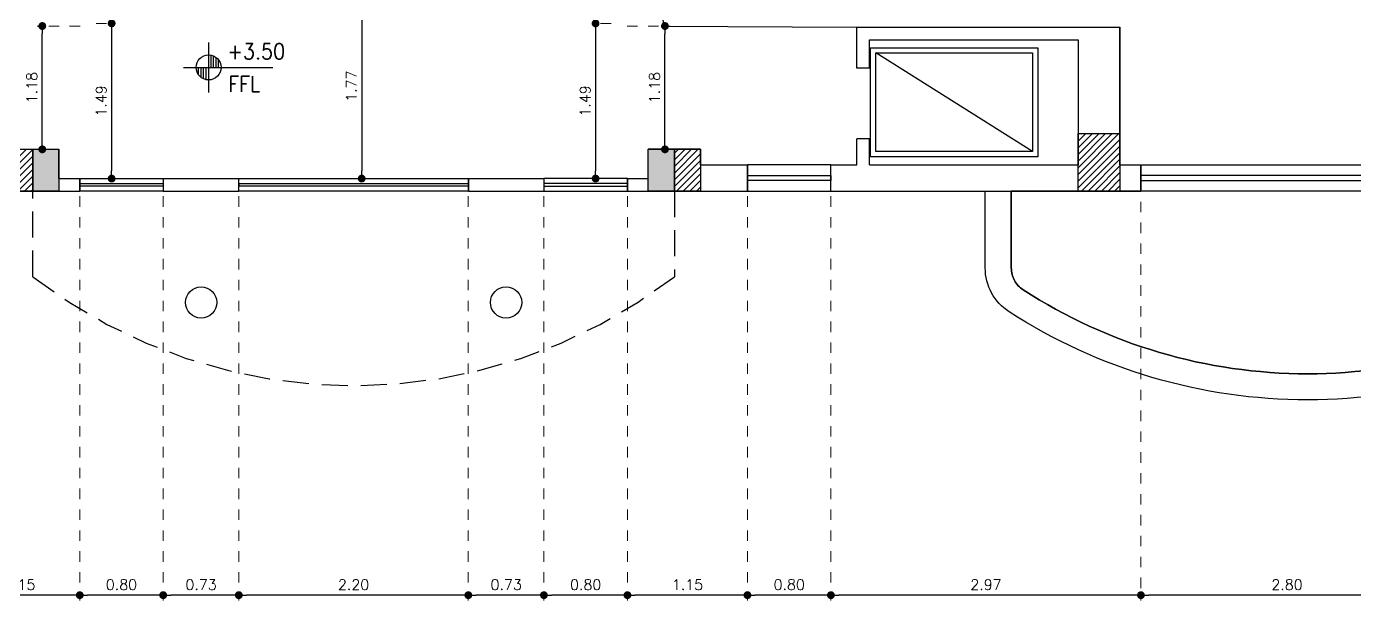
# Model space of a CAD drawing. Header units: metres. Extents: x 2217 to 2595, y -381 to -273.
# Drawn here: x 2313.12 to 2325.85, y -361.65 to -356.16 of the extents above; entities that cross this region are included whole.
import ezdxf

# ---------------------------------------------------------------- set-up
doc = ezdxf.new("R2010")
doc.units = ezdxf.units.M
doc.header["$LTSCALE"] = 0.5
doc.header["$MEASUREMENT"] = 0
doc.header["$PDMODE"] = 3
doc.header["$PDSIZE"] = -1
doc.linetypes.add('DOT2', pattern=[0.125, 0, -0.125])
doc.linetypes.add('HIDDEN', pattern=[0.375, 0.25, -0.125])
for name, color, linetype in [('A-COL', 11, 'Continuous'), ('A-COLH', 1, 'Continuous'), ('A-EDM', 3, 'Continuous'), ('A-HAT', 25, 'Continuous'), ('A-STR', 115, 'Continuous'), ('A-WIN', 132, 'Continuous'), ('ceramic', 6, 'Continuous')]:
    doc.layers.add(name, color=color, linetype=linetype)
doc.layers.add('A-Wall', color=7, linetype='Continuous', lineweight=30)
doc.styles.add('ROMANS', font='romans.shx')
doc.styles.add('S100', font='romans.shx', dxfattribs={"width": 0.9})
doc.dimstyles.new('dim50', dxfattribs={"dimscale": 50, "dimtxt": 0.003, "dimasz": 0.002, "dimexe": 0.001, "dimexo": 0.001, "dimgap": 0.001, "dimtad": 1, "dimzin": 0, "dimdsep": 46, "dimtxsty": 'ROMANS', "dimblk": 'DOT', "dimcen": 0, "dimclrd": 5, "dimclre": 1, "dimclrt": 7, "dimadec": 0, "dimazin": 0, "dimtfac": 1, "dimtix": 1, "dimtmove": 2, "dimatfit": 3, "dimldrblk": 'DTICK', "dimfxl": 1, "dimtolj": 1, "dimtzin": 0, "dimlwe": 20, "dimarcsym": 0})
doc.dimstyles.new('dim50 new', dxfattribs={"dimscale": 50, "dimtxt": 0.002, "dimasz": 0.0015, "dimexe": 0.001, "dimexo": 0.001, "dimgap": 0.001, "dimtad": 1, "dimzin": 0, "dimdsep": 46, "dimtxsty": 'ROMANS', "dimblk": 'DOT', "dimcen": 0, "dimclrd": 5, "dimclre": 1, "dimclrt": 7, "dimadec": 0, "dimazin": 0, "dimtfac": 1, "dimtix": 1, "dimtmove": 2, "dimatfit": 3, "dimldrblk": 'DTICK', "dimfxl": 1, "dimtolj": 1, "dimtzin": 0, "dimlwe": 20, "dimarcsym": 0})
pattern_1 = [(45, (-727.746474, -1998.83578), (-0.0318198052, 0.0318198052), [])]

# ---------------------------------------------------------------- blocks, each defined once
blk = doc.blocks.new('A$C2b1ffe9e')
at = {"layer": 'A-COL', "ltscale": 0.5}
h = blk.add_hatch(color=4, dxfattribs=at)
h.paths.add_polyline_path([(12.25, 0.4), (12, 0.4), (12, 0.3), (12.25, 0.3)])
h.paths.add_polyline_path([(12.25, 0.3), (12, 0.3), (12, 0), (12.25, 0)])
h = blk.add_hatch(color=4, dxfattribs=at)
h.paths.add_polyline_path([(18.15, 0.4), (17.9, 0.4), (17.9, 0.3), (18.15, 0.3)])
h.paths.add_polyline_path([(18.15, 0.3), (17.9, 0.3), (17.9, 0), (18.15, 0)])
at = {"layer": 'A-COLH', "ltscale": 0.5}
h = blk.add_hatch(dxfattribs=at)
h.set_pattern_fill('ANSI31', color=256, scale=0.36)
h.set_pattern_definition(pattern_1)
h.paths.add_polyline_path([(22.02, 0.55), (22.42, 0.55), (22.42, 0), (22.02, 0)])
h = blk.add_hatch(dxfattribs=at)
h.set_pattern_fill('ANSI31', color=256, scale=0.36)
h.set_pattern_definition([(45, (-745.896474, -1998.83578), (-0.0318198052, 0.0318198052), [])])
h.paths.add_polyline_path([(11.75, 0.4), (12, 0.4), (12, 0), (11.75, 0)])
h = blk.add_hatch(dxfattribs=at)
h.set_pattern_fill('ANSI31', color=256, scale=0.36)
h.set_pattern_definition(pattern_1)
h.paths.add_polyline_path([(18.15, 0.4), (18.4, 0.4), (18.4, 0), (18.15, 0)])
at = {"layer": 'A-COL', "ltscale": 0.5}
for points in [[(22.02, 0.55), (22.42, 0.55), (22.42, 0), (22.02, 0)], [(11.75, 0.4), (12, 0.4), (12, 0), (11.75, 0)], [(12, 0.4), (12.25, 0.4), (12.25, 0), (12, 0)], [(17.9, 0.4), (18.15, 0.4), (18.15, 0), (17.9, 0)], [(18.15, 0.4), (18.4, 0.4), (18.4, 0), (18.15, 0)]]:
    blk.add_lwpolyline(points, close=True, dxfattribs=at)
blk = doc.blocks.new('LEV')
for p, q in [((0, 400), (0, -400)), ((-400, 0), (1028, 0)), ((-160, -120), (-160, 0)), ((-120, -160), (-120, 0)), ((-80, -183), (-80, 0)), ((-40, -196), (-40, 0)), ((40, 0), (40, 196)), ((80, 0), (80, 183)), ((120, 0), (120, 160)), ((160, 0), (160, 120))]:
    blk.add_line(p, q)
blk.add_circle((0, 0), 200)
at = {"style": 'S100', "width": 0.9, "flags": 12}
for tag, p in [('L', (300, 132)), ('P', (300, -392))]:
    blk.add_attdef(tag, p, '', height=200, dxfattribs=at)
blk = doc.blocks.new('_Dot')
at = {"color": 0, "linetype": 'ByBlock', "lineweight": -2}
blk.add_line((-0.5, 0), (-1, 0), dxfattribs=at)
at = {"color": 0, "linetype": 'ByBlock', "const_width": 0.5}
blk.add_lwpolyline([(-0.25, 0, 1), (0.25, 0, 1)], format="xyb", close=True, dxfattribs=at)
blk = doc.blocks.new('*D123')
at = {"layer": 'A-STR', "color": 1, "linetype": 'DOT2', "lineweight": 20, "ltscale": 0.5, "transparency": 16777216}
for p, q in [((2318.72, -356.126), (2318.522, -356.126)), ((2318.58, -357.612), (2318.522, -357.612))]:
    blk.add_line(p, q, dxfattribs=at)
at = {"layer": 'A-STR', "color": 5, "lineweight": -2, "ltscale": 0.5, "transparency": 16777216}
blk.add_line((2318.572, -356.201), (2318.572, -357.537), dxfattribs=at)
at = {"layer": 'DEFPOINTS', "color": 0, "ltscale": 0.5, "transparency": 16777216}
for p in [(2318.77, -356.126), (2318.572, -357.612), (2318.63, -357.612)]:
    blk.add_point(p, dxfattribs=at)
at = {"layer": 'A-STR', "color": 5, "lineweight": -2, "ltscale": 0.5, "transparency": 16777216, "xscale": 0.075, "yscale": 0.075, "zscale": 0.075}
for p, rotation in [((2318.572, -356.126), 90), ((2318.572, -357.612), 270)]:
    blk.add_blockref('_Dot', p, dxfattribs=dict(at, rotation=rotation))
at = {"layer": 'A-STR', "color": 7, "ltscale": 0.5, "transparency": 16777216, "insert": (2318.472, -356.869), "char_height": 0.1, "attachment_point": 5, "rotation": 90, "style": 'ROMANS'}
blk.add_mtext('\\A1;1.49', dxfattribs=at)
blk = doc.blocks.new('DTICK')
for p, q in [((-1.21, 0), (1.21, 0)), ((0, 1.21), (0, -1.21))]:
    blk.add_line(p, q)
at = {"color": 3}
blk.add_line((-0.63, -0.63), (0.63, 0.63), dxfattribs=at)
blk = doc.blocks.new('*D126')
at = {"layer": 'A-STR', "color": 1, "linetype": 'DOT2', "lineweight": 20, "ltscale": 0.5, "transparency": 16777216}
for p, q in [((2316.302, -355.843), (2316.38, -355.843)), ((2316.302, -357.612), (2316.38, -357.612))]:
    blk.add_line(p, q, dxfattribs=at)
at = {"layer": 'A-STR', "color": 5, "lineweight": -2, "ltscale": 0.5, "transparency": 16777216}
blk.add_line((2316.33, -355.918), (2316.33, -357.537), dxfattribs=at)
at = {"layer": 'DEFPOINTS', "color": 0, "ltscale": 0.5, "transparency": 16777216}
for p in [(2316.252, -355.843), (2316.252, -357.612), (2316.33, -357.612)]:
    blk.add_point(p, dxfattribs=at)
at = {"layer": 'A-STR', "color": 5, "lineweight": -2, "ltscale": 0.5, "transparency": 16777216, "xscale": 0.075, "yscale": 0.075, "zscale": 0.075}
for p, rotation in [((2316.33, -355.843), 90), ((2316.33, -357.612), 270)]:
    blk.add_blockref('_Dot', p, dxfattribs=dict(at, rotation=rotation))
at = {"layer": 'A-STR', "color": 7, "ltscale": 0.5, "transparency": 16777216, "insert": (2316.23, -356.727), "char_height": 0.1, "attachment_point": 5, "rotation": 90, "style": 'ROMANS'}
blk.add_mtext('\\A1;1.77', dxfattribs=at)
blk = doc.blocks.new('*D127')
at = {"layer": 'A-STR', "color": 1, "linetype": 'DOT2', "lineweight": 20, "ltscale": 0.5, "transparency": 16777216}
for p, q in [((2318.875, -356.151), (2319.287, -356.151)), ((2319.127, -357.332), (2319.287, -357.332))]:
    blk.add_line(p, q, dxfattribs=at)
at = {"layer": 'A-STR', "color": 5, "lineweight": -2, "ltscale": 0.5, "transparency": 16777216}
blk.add_line((2319.237, -357.257), (2319.237, -356.226), dxfattribs=at)
at = {"layer": 'DEFPOINTS', "color": 0, "ltscale": 0.5, "transparency": 16777216}
for p in [(2318.825, -356.151), (2319.237, -356.151), (2319.077, -357.332)]:
    blk.add_point(p, dxfattribs=at)
at = {"layer": 'A-STR', "color": 5, "lineweight": -2, "ltscale": 0.5, "transparency": 16777216, "xscale": 0.075, "yscale": 0.075, "zscale": 0.075}
for p, rotation in [((2319.237, -356.151), 90), ((2319.237, -357.332), 270)]:
    blk.add_blockref('_Dot', p, dxfattribs=dict(at, rotation=rotation))
at = {"layer": 'A-STR', "color": 7, "ltscale": 0.5, "transparency": 16777216, "insert": (2319.137, -356.741), "char_height": 0.1, "attachment_point": 5, "rotation": 90, "style": 'ROMANS'}
blk.add_mtext('\\A1;1.18', dxfattribs=at)
blk = doc.blocks.new('*D124')
at = {"layer": 'A-STR', "color": 1, "linetype": 'DOT2', "lineweight": 20, "ltscale": 0.5, "transparency": 16777216}
for p, q in [((2313.785, -356.126), (2313.983, -356.126)), ((2313.925, -357.612), (2313.983, -357.612))]:
    blk.add_line(p, q, dxfattribs=at)
at = {"layer": 'A-STR', "color": 5, "lineweight": -2, "ltscale": 0.5, "transparency": 16777216}
blk.add_line((2313.933, -356.201), (2313.933, -357.537), dxfattribs=at)
at = {"layer": 'DEFPOINTS', "color": 0, "ltscale": 0.5, "transparency": 16777216}
for p in [(2313.735, -356.126), (2313.875, -357.612), (2313.933, -357.612)]:
    blk.add_point(p, dxfattribs=at)
at = {"layer": 'A-STR', "color": 5, "lineweight": -2, "ltscale": 0.5, "transparency": 16777216, "xscale": 0.075, "yscale": 0.075, "zscale": 0.075}
for p, rotation in [((2313.933, -356.126), 90), ((2313.933, -357.612), 270)]:
    blk.add_blockref('_Dot', p, dxfattribs=dict(at, rotation=rotation))
at = {"layer": 'A-STR', "color": 7, "ltscale": 0.5, "transparency": 16777216, "insert": (2313.833, -356.869), "char_height": 0.1, "attachment_point": 5, "rotation": 90, "style": 'ROMANS'}
blk.add_mtext('\\A1;1.49', dxfattribs=at)
blk = doc.blocks.new('*D125')
at = {"layer": 'A-STR', "color": 1, "linetype": 'DOT2', "lineweight": 20, "ltscale": 0.5, "transparency": 16777216}
for p, q in [((2313.63, -356.151), (2313.218, -356.151)), ((2313.377, -357.332), (2313.218, -357.332))]:
    blk.add_line(p, q, dxfattribs=at)
at = {"layer": 'A-STR', "color": 5, "lineweight": -2, "ltscale": 0.5, "transparency": 16777216}
blk.add_line((2313.268, -357.257), (2313.268, -356.226), dxfattribs=at)
at = {"layer": 'DEFPOINTS', "color": 0, "ltscale": 0.5, "transparency": 16777216}
for p in [(2313.268, -356.151), (2313.68, -356.151), (2313.427, -357.332)]:
    blk.add_point(p, dxfattribs=at)
at = {"layer": 'A-STR', "color": 5, "lineweight": -2, "ltscale": 0.5, "transparency": 16777216, "xscale": 0.075, "yscale": 0.075, "zscale": 0.075}
for p, rotation in [((2313.268, -356.151), 90), ((2313.268, -357.332), 270)]:
    blk.add_blockref('_Dot', p, dxfattribs=dict(at, rotation=rotation))
at = {"layer": 'A-STR', "color": 7, "ltscale": 0.5, "transparency": 16777216, "insert": (2313.168, -356.741), "char_height": 0.1, "attachment_point": 5, "rotation": 90, "style": 'ROMANS'}
blk.add_mtext('\\A1;1.18', dxfattribs=at)
blk = doc.blocks.new('*D131')
at = {"layer": 'A-EDM', "color": 1, "linetype": 'DOT2', "lineweight": 20, "ltscale": 0.5, "transparency": 16777216}
for p, q in [((2323.8, -357.634), (2323.8, -361.652)), ((2326.6, -357.782), (2326.6, -361.652))]:
    blk.add_line(p, q, dxfattribs=at)
at = {"layer": 'A-EDM', "color": 5, "lineweight": -2, "ltscale": 0.5, "transparency": 16777216}
blk.add_line((2326.525, -361.602), (2323.875, -361.602), dxfattribs=at)
at = {"layer": 'DEFPOINTS', "color": 0, "ltscale": 0.5, "transparency": 16777216}
for p in [(2323.8, -357.584), (2326.6, -357.732), (2323.8, -361.602)]:
    blk.add_point(p, dxfattribs=at)
at = {"layer": 'A-EDM', "color": 5, "lineweight": -2, "ltscale": 0.5, "transparency": 16777216, "xscale": 0.075, "yscale": 0.075, "zscale": 0.075, "rotation": 180}
blk.add_blockref('_Dot', (2323.8, -361.602), dxfattribs=at)
at = {"layer": 'A-EDM', "color": 5, "lineweight": -2, "ltscale": 0.5, "transparency": 16777216, "xscale": 0.075, "yscale": 0.075, "zscale": 0.075}
blk.add_blockref('_Dot', (2326.6, -361.602), dxfattribs=at)
at = {"layer": 'A-EDM', "color": 7, "ltscale": 0.5, "transparency": 16777216, "insert": (2325.2, -361.502), "char_height": 0.1, "attachment_point": 5, "style": 'ROMANS'}
blk.add_mtext('\\A1;2.80', dxfattribs=at)
blk = doc.blocks.new('*D132')
at = {"layer": 'A-EDM', "color": 1, "linetype": 'DOT2', "lineweight": 20, "ltscale": 0.5, "transparency": 16777216}
for p, q in [((2323.8, -357.634), (2323.8, -361.652)), ((2320.828, -357.782), (2320.828, -361.652))]:
    blk.add_line(p, q, dxfattribs=at)
at = {"layer": 'A-EDM', "color": 5, "lineweight": -2, "ltscale": 0.5, "transparency": 16777216}
blk.add_line((2323.725, -361.602), (2320.903, -361.602), dxfattribs=at)
at = {"layer": 'DEFPOINTS', "color": 0, "ltscale": 0.5, "transparency": 16777216}
for p in [(2323.8, -357.584), (2320.828, -357.732), (2320.828, -361.602)]:
    blk.add_point(p, dxfattribs=at)
at = {"layer": 'A-EDM', "color": 5, "lineweight": -2, "ltscale": 0.5, "transparency": 16777216, "xscale": 0.075, "yscale": 0.075, "zscale": 0.075, "rotation": 180}
blk.add_blockref('_Dot', (2320.828, -361.602), dxfattribs=at)
at = {"layer": 'A-EDM', "color": 5, "lineweight": -2, "ltscale": 0.5, "transparency": 16777216, "xscale": 0.075, "yscale": 0.075, "zscale": 0.075}
blk.add_blockref('_Dot', (2323.8, -361.602), dxfattribs=at)
at = {"layer": 'A-EDM', "color": 7, "ltscale": 0.5, "transparency": 16777216, "insert": (2322.314, -361.502), "char_height": 0.1, "attachment_point": 5, "style": 'ROMANS'}
blk.add_mtext('\\A1;2.97', dxfattribs=at)
blk = doc.blocks.new('*D133')
at = {"layer": 'A-EDM', "color": 1, "linetype": 'DOT2', "lineweight": 20, "ltscale": 0.5, "transparency": 16777216}
for p, q in [((2320.028, -357.782), (2320.028, -361.652)), ((2320.828, -357.782), (2320.828, -361.652))]:
    blk.add_line(p, q, dxfattribs=at)
at = {"layer": 'A-EDM', "color": 5, "lineweight": -2, "ltscale": 0.5, "transparency": 16777216}
blk.add_line((2320.753, -361.602), (2320.103, -361.602), dxfattribs=at)
at = {"layer": 'DEFPOINTS', "color": 0, "ltscale": 0.5, "transparency": 16777216}
for p in [(2320.028, -357.732), (2320.828, -357.732), (2320.028, -361.602)]:
    blk.add_point(p, dxfattribs=at)
at = {"layer": 'A-EDM', "color": 5, "lineweight": -2, "ltscale": 0.5, "transparency": 16777216, "xscale": 0.075, "yscale": 0.075, "zscale": 0.075, "rotation": 180}
blk.add_blockref('_Dot', (2320.028, -361.602), dxfattribs=at)
at = {"layer": 'A-EDM', "color": 5, "lineweight": -2, "ltscale": 0.5, "transparency": 16777216, "xscale": 0.075, "yscale": 0.075, "zscale": 0.075}
blk.add_blockref('_Dot', (2320.828, -361.602), dxfattribs=at)
at = {"layer": 'A-EDM', "color": 7, "ltscale": 0.5, "transparency": 16777216, "insert": (2320.428, -361.502), "char_height": 0.1, "attachment_point": 5, "style": 'ROMANS'}
blk.add_mtext('\\A1;0.80', dxfattribs=at)
blk = doc.blocks.new('*D134')
at = {"layer": 'A-EDM', "color": 1, "linetype": 'DOT2', "lineweight": 20, "ltscale": 0.5, "transparency": 16777216}
for p, q in [((2318.877, -357.782), (2318.877, -361.652)), ((2320.028, -357.782), (2320.028, -361.652))]:
    blk.add_line(p, q, dxfattribs=at)
at = {"layer": 'A-EDM', "color": 5, "lineweight": -2, "ltscale": 0.5, "transparency": 16777216}
blk.add_line((2319.953, -361.602), (2318.952, -361.602), dxfattribs=at)
at = {"layer": 'DEFPOINTS', "color": 0, "ltscale": 0.5, "transparency": 16777216}
for p in [(2318.877, -357.732), (2320.028, -357.732), (2318.877, -361.602)]:
    blk.add_point(p, dxfattribs=at)
at = {"layer": 'A-EDM', "color": 5, "lineweight": -2, "ltscale": 0.5, "transparency": 16777216, "xscale": 0.075, "yscale": 0.075, "zscale": 0.075, "rotation": 180}
blk.add_blockref('_Dot', (2318.877, -361.602), dxfattribs=at)
at = {"layer": 'A-EDM', "color": 5, "lineweight": -2, "ltscale": 0.5, "transparency": 16777216, "xscale": 0.075, "yscale": 0.075, "zscale": 0.075}
blk.add_blockref('_Dot', (2320.028, -361.602), dxfattribs=at)
at = {"layer": 'A-EDM', "color": 7, "ltscale": 0.5, "transparency": 16777216, "insert": (2319.453, -361.502), "char_height": 0.1, "attachment_point": 5, "style": 'ROMANS'}
blk.add_mtext('\\A1;1.15', dxfattribs=at)
blk = doc.blocks.new('*D135')
at = {"layer": 'A-EDM', "color": 1, "linetype": 'DOT2', "lineweight": 20, "ltscale": 0.5, "transparency": 16777216}
for p, q in [((2318.077, -357.782), (2318.077, -361.652)), ((2318.877, -357.782), (2318.877, -361.652))]:
    blk.add_line(p, q, dxfattribs=at)
at = {"layer": 'A-EDM', "color": 5, "lineweight": -2, "ltscale": 0.5, "transparency": 16777216}
blk.add_line((2318.802, -361.602), (2318.152, -361.602), dxfattribs=at)
at = {"layer": 'DEFPOINTS', "color": 0, "ltscale": 0.5, "transparency": 16777216}
for p in [(2318.077, -357.732), (2318.877, -357.732), (2318.077, -361.602)]:
    blk.add_point(p, dxfattribs=at)
at = {"layer": 'A-EDM', "color": 5, "lineweight": -2, "ltscale": 0.5, "transparency": 16777216, "xscale": 0.075, "yscale": 0.075, "zscale": 0.075, "rotation": 180}
blk.add_blockref('_Dot', (2318.077, -361.602), dxfattribs=at)
at = {"layer": 'A-EDM', "color": 5, "lineweight": -2, "ltscale": 0.5, "transparency": 16777216, "xscale": 0.075, "yscale": 0.075, "zscale": 0.075}
blk.add_blockref('_Dot', (2318.877, -361.602), dxfattribs=at)
at = {"layer": 'A-EDM', "color": 7, "ltscale": 0.5, "transparency": 16777216, "insert": (2318.477, -361.502), "char_height": 0.1, "attachment_point": 5, "style": 'ROMANS'}
blk.add_mtext('\\A1;0.80', dxfattribs=at)
blk = doc.blocks.new('*D136')
at = {"layer": 'A-EDM', "color": 1, "linetype": 'DOT2', "lineweight": 20, "ltscale": 0.5, "transparency": 16777216}
for p, q in [((2317.352, -357.782), (2317.352, -361.652)), ((2318.077, -357.782), (2318.077, -361.652))]:
    blk.add_line(p, q, dxfattribs=at)
at = {"layer": 'A-EDM', "color": 5, "lineweight": -2, "ltscale": 0.5, "transparency": 16777216}
blk.add_line((2318.002, -361.602), (2317.427, -361.602), dxfattribs=at)
at = {"layer": 'DEFPOINTS', "color": 0, "ltscale": 0.5, "transparency": 16777216}
for p in [(2317.352, -357.732), (2318.077, -357.732), (2317.352, -361.602)]:
    blk.add_point(p, dxfattribs=at)
at = {"layer": 'A-EDM', "color": 5, "lineweight": -2, "ltscale": 0.5, "transparency": 16777216, "xscale": 0.075, "yscale": 0.075, "zscale": 0.075, "rotation": 180}
blk.add_blockref('_Dot', (2317.352, -361.602), dxfattribs=at)
at = {"layer": 'A-EDM', "color": 5, "lineweight": -2, "ltscale": 0.5, "transparency": 16777216, "xscale": 0.075, "yscale": 0.075, "zscale": 0.075}
blk.add_blockref('_Dot', (2318.077, -361.602), dxfattribs=at)
at = {"layer": 'A-EDM', "color": 7, "ltscale": 0.5, "transparency": 16777216, "insert": (2317.715, -361.502), "char_height": 0.1, "attachment_point": 5, "style": 'ROMANS'}
blk.add_mtext('\\A1;0.73', dxfattribs=at)
blk = doc.blocks.new('*D137')
at = {"layer": 'A-EDM', "color": 1, "linetype": 'DOT2', "lineweight": 20, "ltscale": 0.5, "transparency": 16777216}
for p, q in [((2315.152, -357.782), (2315.152, -361.652)), ((2317.352, -357.782), (2317.352, -361.652))]:
    blk.add_line(p, q, dxfattribs=at)
at = {"layer": 'A-EDM', "color": 5, "lineweight": -2, "ltscale": 0.5, "transparency": 16777216}
blk.add_line((2317.277, -361.602), (2315.227, -361.602), dxfattribs=at)
at = {"layer": 'DEFPOINTS', "color": 0, "ltscale": 0.5, "transparency": 16777216}
for p in [(2315.152, -357.732), (2317.352, -357.732), (2315.152, -361.602)]:
    blk.add_point(p, dxfattribs=at)
at = {"layer": 'A-EDM', "color": 5, "lineweight": -2, "ltscale": 0.5, "transparency": 16777216, "xscale": 0.075, "yscale": 0.075, "zscale": 0.075, "rotation": 180}
blk.add_blockref('_Dot', (2315.152, -361.602), dxfattribs=at)
at = {"layer": 'A-EDM', "color": 5, "lineweight": -2, "ltscale": 0.5, "transparency": 16777216, "xscale": 0.075, "yscale": 0.075, "zscale": 0.075}
blk.add_blockref('_Dot', (2317.352, -361.602), dxfattribs=at)
at = {"layer": 'A-EDM', "color": 7, "ltscale": 0.5, "transparency": 16777216, "insert": (2316.252, -361.502), "char_height": 0.1, "attachment_point": 5, "style": 'ROMANS'}
blk.add_mtext('\\A1;2.20', dxfattribs=at)
blk = doc.blocks.new('*D138')
at = {"layer": 'A-EDM', "color": 1, "linetype": 'DOT2', "lineweight": 20, "ltscale": 0.5, "transparency": 16777216}
for p, q in [((2314.427, -357.782), (2314.427, -361.652)), ((2315.152, -357.782), (2315.152, -361.652))]:
    blk.add_line(p, q, dxfattribs=at)
at = {"layer": 'A-EDM', "color": 5, "lineweight": -2, "ltscale": 0.5, "transparency": 16777216}
blk.add_line((2315.077, -361.602), (2314.502, -361.602), dxfattribs=at)
at = {"layer": 'DEFPOINTS', "color": 0, "ltscale": 0.5, "transparency": 16777216}
for p in [(2314.427, -357.732), (2315.152, -357.732), (2314.427, -361.602)]:
    blk.add_point(p, dxfattribs=at)
at = {"layer": 'A-EDM', "color": 5, "lineweight": -2, "ltscale": 0.5, "transparency": 16777216, "xscale": 0.075, "yscale": 0.075, "zscale": 0.075, "rotation": 180}
blk.add_blockref('_Dot', (2314.427, -361.602), dxfattribs=at)
at = {"layer": 'A-EDM', "color": 5, "lineweight": -2, "ltscale": 0.5, "transparency": 16777216, "xscale": 0.075, "yscale": 0.075, "zscale": 0.075}
blk.add_blockref('_Dot', (2315.152, -361.602), dxfattribs=at)
at = {"layer": 'A-EDM', "color": 7, "ltscale": 0.5, "transparency": 16777216, "insert": (2314.79, -361.502), "char_height": 0.1, "attachment_point": 5, "style": 'ROMANS'}
blk.add_mtext('\\A1;0.73', dxfattribs=at)
blk = doc.blocks.new('*D139')
at = {"layer": 'A-EDM', "color": 1, "linetype": 'DOT2', "lineweight": 20, "ltscale": 0.5, "transparency": 16777216}
for p, q in [((2313.627, -357.782), (2313.627, -361.652)), ((2314.427, -357.782), (2314.427, -361.652))]:
    blk.add_line(p, q, dxfattribs=at)
at = {"layer": 'A-EDM', "color": 5, "lineweight": -2, "ltscale": 0.5, "transparency": 16777216}
blk.add_line((2314.352, -361.602), (2313.702, -361.602), dxfattribs=at)
at = {"layer": 'DEFPOINTS', "color": 0, "ltscale": 0.5, "transparency": 16777216}
for p in [(2313.627, -357.732), (2314.427, -357.732), (2313.627, -361.602)]:
    blk.add_point(p, dxfattribs=at)
at = {"layer": 'A-EDM', "color": 5, "lineweight": -2, "ltscale": 0.5, "transparency": 16777216, "xscale": 0.075, "yscale": 0.075, "zscale": 0.075, "rotation": 180}
blk.add_blockref('_Dot', (2313.627, -361.602), dxfattribs=at)
at = {"layer": 'A-EDM', "color": 5, "lineweight": -2, "ltscale": 0.5, "transparency": 16777216, "xscale": 0.075, "yscale": 0.075, "zscale": 0.075}
blk.add_blockref('_Dot', (2314.427, -361.602), dxfattribs=at)
at = {"layer": 'A-EDM', "color": 7, "ltscale": 0.5, "transparency": 16777216, "insert": (2314.027, -361.502), "char_height": 0.1, "attachment_point": 5, "style": 'ROMANS'}
blk.add_mtext('\\A1;0.80', dxfattribs=at)
blk = doc.blocks.new('*D140')
at = {"layer": 'A-EDM', "color": 1, "linetype": 'DOT2', "lineweight": 20, "ltscale": 0.5, "transparency": 16777216}
for p, q in [((2312.476, -357.782), (2312.476, -361.652)), ((2313.627, -357.782), (2313.627, -361.652))]:
    blk.add_line(p, q, dxfattribs=at)
at = {"layer": 'A-EDM', "color": 5, "lineweight": -2, "ltscale": 0.5, "transparency": 16777216}
blk.add_line((2313.552, -361.602), (2312.551, -361.602), dxfattribs=at)
at = {"layer": 'DEFPOINTS', "color": 0, "ltscale": 0.5, "transparency": 16777216}
for p in [(2312.476, -357.732), (2313.627, -357.732), (2312.476, -361.602)]:
    blk.add_point(p, dxfattribs=at)
at = {"layer": 'A-EDM', "color": 5, "lineweight": -2, "ltscale": 0.5, "transparency": 16777216, "xscale": 0.075, "yscale": 0.075, "zscale": 0.075, "rotation": 180}
blk.add_blockref('_Dot', (2312.476, -361.602), dxfattribs=at)
at = {"layer": 'A-EDM', "color": 5, "lineweight": -2, "ltscale": 0.5, "transparency": 16777216, "xscale": 0.075, "yscale": 0.075, "zscale": 0.075}
blk.add_blockref('_Dot', (2313.627, -361.602), dxfattribs=at)
at = {"layer": 'A-EDM', "color": 7, "ltscale": 0.5, "transparency": 16777216, "insert": (2313.052, -361.502), "char_height": 0.1, "attachment_point": 5, "style": 'ROMANS'}
blk.add_mtext('\\A1;1.15', dxfattribs=at)
blk = doc.blocks.new('*D318')
at = {"layer": 'ceramic', "color": 1, "linetype": 'DOT2', "lineweight": 20, "ltscale": 0.5, "transparency": 16777216}
for p, q in [((2574.955, -348.554), (2574.953, -348.551)), ((2570.931, -352.655), (2570.928, -352.653)), ((2281.34, -354.884), (2281.075, -354.884)), ((2281.34, -356.162), (2281.075, -356.162))]:
    blk.add_line(p, q, dxfattribs=at)
at = {"layer": 'ceramic', "color": 5, "lineweight": -2, "ltscale": 0.5, "transparency": 16777216}
for p, q in [((2571.034, -352.616), (2574.918, -348.658)), ((2281.125, -354.984), (2281.125, -356.062))]:
    blk.add_line(p, q, dxfattribs=at)
at = {"layer": 'DEFPOINTS', "color": 0, "ltscale": 0.5, "transparency": 16777216}
for p in [(2574.988, -348.586), (2574.991, -348.589), (2570.966, -352.69), (2281.39, -354.884), (2281.125, -356.162), (2281.39, -356.162)]:
    blk.add_point(p, dxfattribs=at)
at = {"layer": 'ceramic', "color": 5, "lineweight": -2, "ltscale": 0.5, "transparency": 16777216, "xscale": 0.1, "yscale": 0.1, "zscale": 0.1}
for p, rotation in [((2574.988, -348.586), 45.54088658833057), ((2570.964, -352.688), 225.5408865883306), ((2281.125, -354.884), 90), ((2281.125, -356.162), 270)]:
    blk.add_blockref('_Dot', p, dxfattribs=dict(at, rotation=rotation))
at = {"layer": 'ceramic', "color": 7, "ltscale": 0.5, "transparency": 16777216, "char_height": 0.15, "attachment_point": 5, "style": 'ROMANS'}
for s, insert, rotation in [('\\A1;5.75', (2572.887, -350.55), 45.5409), ('\\A1;1.28', (2281, -355.523), 90)]:
    blk.add_mtext(s, dxfattribs=dict(at, insert=insert, rotation=rotation))

msp = doc.modelspace()

# ---------------------------------------------------------------- linework, layer by layer
at = {"layer": 'A-HAT', "linetype": 'HIDDEN', "ltscale": 2}
msp.add_lwpolyline([(2319.3273, -358.5516, -0.3394349), (2313.1773, -358.5516), (2313.1773, -357.7316)], format="xyb", dxfattribs=at)
msp.add_lwpolyline([(2319.3273, -357.7316), (2319.3273, -358.5516)], dxfattribs=at)
at = {"layer": 'A-STR', "ltscale": 0.5}
msp.add_line((2322.76, -357.3524), (2321.2573, -356.409), dxfattribs=at)
for points in [[(2322.81, -357.4024), (2321.2073, -357.4024), (2321.2073, -356.359), (2322.81, -356.359)], [(2322.76, -357.3524), (2321.2573, -357.3524), (2321.2573, -356.409), (2322.76, -356.409)]]:
    msp.add_lwpolyline(points, close=True, dxfattribs=at)
at = {"layer": 'A-Wall', "ltscale": 0.5}
for p, q in [((2321.0773, -356.1616), (2323.5973, -356.1616)), ((2321.0773, -356.5532), (2321.0773, -356.1616)), ((2321.1973, -356.2816), (2323.1973, -356.2816)), ((2321.1973, -356.5532), (2321.1973, -356.2816)), ((2323.1973, -356.2816), (2323.1973, -357.4816)), ((2323.5973, -357.4816), (2323.5973, -356.1616)), ((2321.0773, -357.4816), (2321.0773, -357.2316)), ((2321.1973, -357.4816), (2321.1973, -357.2316)), ((2312.9273, -357.3316), (2313.4273, -357.3316)), ((2313.4273, -357.6116), (2313.4273, -357.3316)), ((2319.0773, -357.6116), (2319.0773, -357.3316)), ((2319.5773, -357.4816), (2319.5773, -357.3316)), ((2319.5773, -357.4816), (2320.0283, -357.4816)), ((2319.5773, -357.4816), (2320.0283, -357.4816)), ((2320.0283, -357.7316), (2320.0283, -357.4816)), ((2320.8283, -357.4816), (2321.0773, -357.4816)), ((2320.8283, -357.4816), (2321.0773, -357.4816)), ((2320.8283, -357.7316), (2320.8283, -357.4816)), ((2321.1973, -357.4816), (2323.1973, -357.4816)), ((2321.1973, -357.4816), (2321.4311, -357.4816)), ((2323.5973, -357.4816), (2323.7998, -357.4816)), ((2313.4273, -357.6116), (2313.6273, -357.6116)), ((2314.4273, -357.6116), (2315.1523, -357.6116)), ((2315.1523, -357.7316), (2315.1523, -357.6116)), ((2317.3523, -357.6116), (2318.0773, -357.6116)), ((2317.3523, -357.7316), (2317.3523, -357.6116)), ((2318.8773, -357.6116), (2319.0773, -357.6116)), ((2312.4763, -357.7316), (2313.6273, -357.7316)), ((2314.4273, -357.7316), (2315.1523, -357.7316)), ((2317.3523, -357.7316), (2318.0773, -357.7316)), ((2318.8773, -357.7316), (2320.0283, -357.7316)), ((2320.8283, -357.7316), (2323.7998, -357.7316))]:
    msp.add_line(p, q, dxfattribs=at)
at = {"layer": 'A-Wall'}
for p, q in [((2321.1973, -356.5532), (2321.0773, -356.5532)), ((2321.1973, -357.2316), (2321.0773, -357.2316)), ((2319.5773, -357.3316), (2319.0773, -357.3316)), ((2323.7998, -357.4816), (2323.7998, -357.7316)), ((2313.6273, -357.6116), (2313.6273, -357.7316)), ((2314.4273, -357.6116), (2314.4273, -357.7316)), ((2318.0773, -357.6116), (2318.0773, -357.7316)), ((2318.8773, -357.6116), (2318.8773, -357.7316))]:
    msp.add_line(p, q, dxfattribs=at)
at = {"layer": 'A-Wall', "ltscale": 0.5}
msp.add_lwpolyline([(2321.0773, -356.1616), (2323.5973, -356.1616), (2323.5973, -357.4816), (2326.8023, -357.4816), (2326.8023, -356.9316), (2326.9523, -356.9316), (2326.9523, -348.1766), (2319.5773, -348.1766), (2319.5773, -350.9316), (2320.681, -350.9316), (2320.681, -354.9832), (2319.1846, -354.9832), (2319.2183, -356.1514)], close=True, dxfattribs=at)
msp.add_lwpolyline([(2328.2373, -357.7316), (2326.5998, -357.7316), (2323.7998, -357.7316), (2322.5573, -357.7316), (2322.5573, -358.468, 0.1253208), (2322.5878, -358.5875, 0.1253208), (2322.6717, -358.678, 0.1443476), (2325.3973, -359.4816, 0.1443476), (2328.123, -358.678, 0.2546408), (2328.2373, -358.468)], format="xyb", close=True, dxfattribs=at)
for centre in [(2314.7907, -358.7986), (2317.714, -358.7986)]:
    msp.add_circle(centre, 0.15, dxfattribs=at)
at = {"layer": 'A-WIN'}
for points in [[(2320.8283, -357.4816), (2320.0283, -357.4816), (2320.0283, -357.7316), (2320.8283, -357.7316)], [(2323.7998, -357.4816), (2326.5998, -357.4816), (2326.5998, -357.7316), (2323.7998, -357.7316)], [(2315.1523, -357.6116), (2317.3523, -357.6116), (2317.3523, -357.7316), (2315.1523, -357.7316)], [(2317.3523, -357.6617), (2315.1523, -357.6617), (2315.1523, -357.6815), (2317.3523, -357.6815)], [(2320.0283, -357.584), (2320.8283, -357.584), (2320.8283, -357.6292), (2320.0283, -357.6292)], [(2326.5998, -357.584), (2323.7998, -357.584), (2323.7998, -357.6292), (2326.5998, -357.6292)]]:
    msp.add_lwpolyline(points, close=True, dxfattribs=at)
at = {"layer": 'A-WIN', "ltscale": 0.5}
for points in [[(2314.4273, -357.7316), (2313.6273, -357.7316), (2313.6273, -357.6116), (2314.4273, -357.6116)], [(2313.6273, -357.6591), (2314.4273, -357.6591), (2314.4273, -357.6841), (2313.6273, -357.6841)], [(2318.0773, -357.7316), (2318.8773, -357.7316), (2318.8773, -357.6116), (2318.0773, -357.6116)], [(2318.8773, -357.6591), (2318.0773, -357.6591), (2318.0773, -357.6841), (2318.8773, -357.6841)]]:
    msp.add_lwpolyline(points, close=True, dxfattribs=at)
at = {"layer": 'A-WIN'}
for points in [[(2328.4873, -357.7316), (2328.4873, -358.468, -0.2546408), (2328.2586, -358.888, -0.1443476), (2325.3973, -359.7316, -0.1443476), (2322.5361, -358.888, -0.1253208), (2322.3682, -358.7071, -0.1253208), (2322.3073, -358.468), (2322.3073, -357.7316)], [(2328.2373, -357.7316), (2328.2373, -358.468, -0.2546408), (2328.123, -358.678, -0.1443476), (2325.3973, -359.4816, -0.1443476), (2322.6717, -358.678, -0.1253208), (2322.5878, -358.5875, -0.1253208), (2322.5573, -358.468), (2322.5573, -357.7316)]]:
    msp.add_lwpolyline(points, format="xyb", dxfattribs=at)

# ---------------------------------------------------------------- block references
at = {"layer": 'A-COL', "ltscale": 0.5}
msp.add_blockref('A$C2b1ffe9e', (2301.1773, -357.7316), dxfattribs=at)
at = {"layer": 'A-STR', "ltscale": 0.5}
ref = msp.add_blockref('LEV', (2314.8622, -356.5476, 20.303), dxfattribs=dict(at, xscale=0.0005984042654745281, yscale=0.0005984042654745281, zscale=0.0005984042654745281))
ref.add_attrib('L', '+3.50', (2315.0418, -356.4687, 20.303), dxfattribs={"layer": '0', "height": 0.1496, "style": 'S100', "width": 0.9, "flags": 12})
ref.add_attrib('P', 'FFL', (2315.0516, -356.7822, 20.303), dxfattribs={"layer": '0', "height": 0.1496, "style": 'S100', "width": 0.9, "flags": 12})

# ---------------------------------------------------------------- dimensions: what is measured, and where the dimension line sits
at = {"layer": 'A-EDM', "ltscale": 0.5}
for base, p1, p2, picture, middle in [((2320.8283, -361.6024), (2323.7998, -357.584), (2320.8283, -357.7316), '*D132', (2322.3141, -361.5024)), ((2323.7998, -361.6024), (2326.5998, -357.7316), (2323.7998, -357.584), '*D131', (2325.1998, -361.5024)), ((2312.4763, -361.6024), (2313.6273, -357.7316), (2312.4763, -357.7316), '*D140', (2313.0518, -361.5024)), ((2313.6273, -361.6024), (2314.4273, -357.7316), (2313.6273, -357.7316), '*D139', (2314.0273, -361.5024)), ((2314.4273303, -361.602355), (2315.1523305, -357.7315943), (2314.4273303, -357.7315943), '*D138', (2314.7898304, -361.502355)), ((2315.1523, -361.6024), (2317.3523, -357.7316), (2315.1523, -357.7316), '*D137', (2316.2523, -361.5024)), ((2317.3523304715, -361.6023550091), (2318.0773304715, -357.7315942134), (2317.3523304715, -357.7315942167), '*D136', (2317.7148304715, -361.5023550091)), ((2318.0773, -361.6024), (2318.8773, -357.7316), (2318.0773, -357.7316), '*D135', (2318.4773, -361.5024)), ((2318.8773, -361.6024), (2320.0283, -357.7316), (2318.8773, -357.7316), '*D134', (2319.4528, -361.5024)), ((2320.0283, -361.6024), (2320.8283, -357.7316), (2320.0283, -357.7316), '*D133', (2320.4283, -361.5024))]:
    dim = msp.add_linear_dim(base=base, p1=p1, p2=p2, dimstyle='dim50 new', dxfattribs=at)
    dim.commit()
    dim.dimension.update_dxf_attribs({"geometry": picture, "text_midpoint": middle})
at = {"layer": 'A-STR', "ltscale": 0.5}
for base, p1, p2, picture, middle in [((2316.3302, -357.6116), (2316.2523, -355.8428), (2316.2523, -357.6116), '*D126', (2316.2302, -356.7272)), ((2313.2676, -356.1509), (2313.4273, -357.3316), (2313.68, -356.1509), '*D125', (2313.1676, -356.7412)), ((2313.933, -357.6116), (2313.7349, -356.1258), (2313.8749, -357.6116), '*D124', (2313.833, -356.8687)), ((2318.5717, -357.6116), (2318.7697, -356.1258), (2318.6298, -357.6116), '*D123', (2318.4717, -356.8687)), ((2319.237, -356.1509), (2319.0773, -357.3316), (2318.8246, -356.1509), '*D127', (2319.137, -356.7412))]:
    dim = msp.add_linear_dim(base=base, p1=p1, p2=p2, angle=90, dimstyle='dim50 new', dxfattribs=at)
    dim.commit()
    dim.dimension.update_dxf_attribs({"geometry": picture, "text_midpoint": middle})
at = {"layer": 'ceramic', "ltscale": 0.5}
dim = msp.add_linear_dim(base=(2281.1253, -356.1616), p1=(2281.3898, -354.8843), p2=(2281.3898, -356.1616), angle=90, dimstyle='dim50', dxfattribs=at)
dim.commit()
dim.dimension.update_dxf_attribs({"geometry": '*D318', "text_midpoint": (2281.0003, -355.5229)})
dim = msp.add_aligned_dim(p1=(2570.9663, -352.6905), p2=(2574.9912, -348.5889), distance=0.0038, dimstyle='dim50', dxfattribs=at)
dim.commit()
dim.dimension.update_dxf_attribs({"geometry": '*D318', "text_midpoint": (2572.8868, -350.5495)})

doc.saveas('drawing.dxf')
